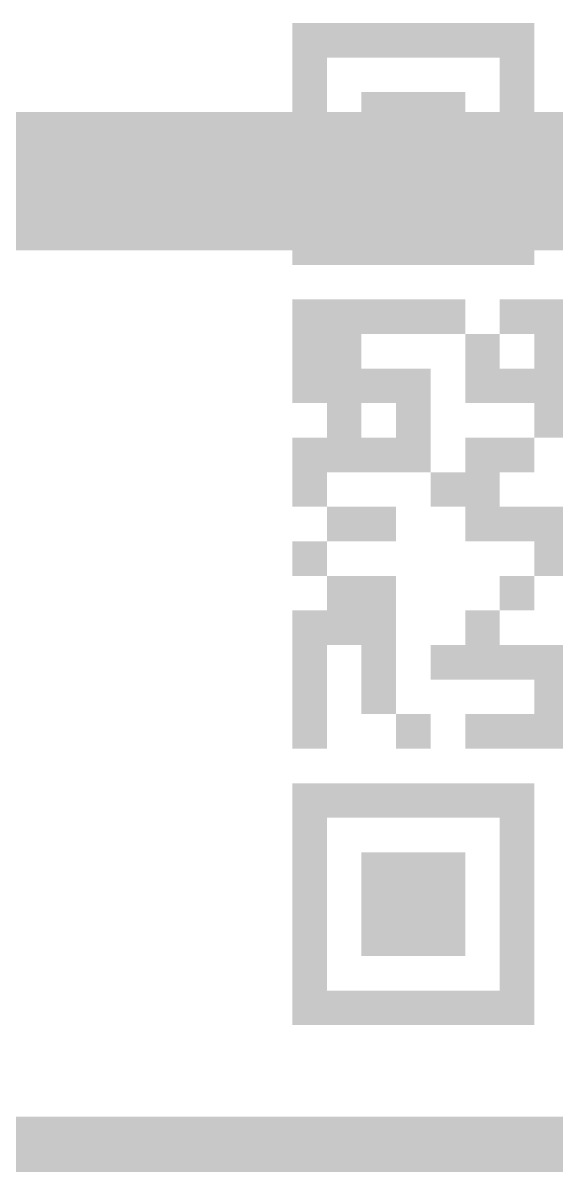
# Model space of a CAD drawing. Extents: x -15 to 99, y 4 to 73.
# Drawn here: x 42.46 to 46.37, y 3.61 to 12.05 of the extents above; entities that cross this region are included whole.
import ezdxf

# ---------------------------------------------------------------- set-up
doc = ezdxf.new("R2010")
doc.units = 0
for name, color, linetype in [('1', 22, 'CONTINUOUS'), ('112', 253, 'CONTINUOUS'), ('16', 175, 'CONTINUOUS'), ('20', 7, 'CONTINUOUS')]:
    doc.layers.add(name, color=color, linetype=linetype)

# ---------------------------------------------------------------- blocks, each defined once
blk = doc.blocks.new('RECT')
blk.add_solid([(-0.5, -0.5), (0.5, -0.5), (-0.5, 0.5), (0.5, 0.5)])

msp = doc.modelspace()

# ---------------------------------------------------------------- linework, layer by layer
at = {"layer": '1'}
for points, const_width in [([(56.2293, 10.8902), (15.5575, 10.8902)], 1.016), ([(5.08, 3.81), (95.25, 3.81)], 0.4064)]:
    msp.add_lwpolyline(points, dxfattribs=dict(at, const_width=const_width))
at = {"layer": '16', "const_width": 0.4064}
msp.add_lwpolyline([(5.08, 3.81), (96.52, 3.81)], dxfattribs=at)
at = {"layer": '20', "const_width": 0.254}
msp.add_lwpolyline([(5.08, 3.81), (93.98, 3.81)], dxfattribs=at)

# ---------------------------------------------------------------- block references
at = {"layer": '112', "yscale": 0.0254}
for p, xscale in [((45.3263, 12.0396), 1.778), ((45.3263, 12.0142), 1.778), ((45.3263, 11.9888), 1.778), ((45.3263, 11.9634), 1.778), ((45.3263, 11.938), 1.778), ((45.3263, 11.9126), 1.778), ((45.3263, 11.8872), 1.778), ((45.3263, 11.8618), 1.778), ((45.3263, 11.8364), 1.778), ((45.3263, 11.811), 1.778), ((44.5643, 11.7856), 0.254), ((44.5643, 11.7602), 0.254), ((44.5643, 11.7348), 0.254), ((46.0883, 11.7856), 0.254), ((46.0883, 11.7602), 0.254), ((46.0883, 11.7348), 0.254), ((44.5643, 11.7094), 0.254), ((44.5643, 11.684), 0.254), ((44.5643, 11.6586), 0.254), ((46.0883, 11.7094), 0.254), ((46.0883, 11.684), 0.254), ((46.0883, 11.6586), 0.254), ((44.5643, 11.6332), 0.254), ((44.5643, 11.6078), 0.254), ((44.5643, 11.5824), 0.254), ((46.0883, 11.6332), 0.254), ((46.0883, 11.6078), 0.254), ((46.0883, 11.5824), 0.254), ((44.5643, 11.557), 0.254), ((44.5643, 11.5316), 0.254), ((44.5643, 11.5062), 0.254), ((44.5643, 11.4808), 0.254), ((45.3263, 11.5316), 0.762), ((45.3263, 11.5062), 0.762), ((45.3263, 11.4808), 0.762), ((46.0883, 11.557), 0.254), ((46.0883, 11.5316), 0.254), ((46.0883, 11.5062), 0.254), ((46.0883, 11.4808), 0.254), ((44.5643, 11.4554), 0.254), ((44.5643, 11.43), 0.254), ((44.5643, 11.4046), 0.254), ((45.3263, 11.4554), 0.762), ((45.3263, 11.43), 0.762), ((45.3263, 11.4046), 0.762), ((46.0883, 11.4554), 0.254), ((46.0883, 11.43), 0.254), ((46.0883, 11.4046), 0.254), ((44.5643, 11.3792), 0.254), ((44.5643, 11.3538), 0.254), ((44.5643, 11.3284), 0.254), ((45.3263, 11.3792), 0.762), ((45.3263, 11.3538), 0.762), ((45.3263, 11.3284), 0.762), ((46.0883, 11.3792), 0.254), ((46.0883, 11.3538), 0.254), ((46.0883, 11.3284), 0.254), ((44.5643, 11.303), 0.254), ((44.5643, 11.2776), 0.254), ((44.5643, 11.2522), 0.254), ((44.5643, 11.2268), 0.254), ((45.3263, 11.303), 0.762), ((45.3263, 11.2776), 0.762), ((45.3263, 11.2522), 0.762), ((45.3263, 11.2268), 0.762), ((46.0883, 11.303), 0.254), ((46.0883, 11.2776), 0.254), ((46.0883, 11.2522), 0.254), ((46.0883, 11.2268), 0.254), ((44.5643, 11.2014), 0.254), ((44.5643, 11.176), 0.254), ((44.5643, 11.1506), 0.254), ((45.3263, 11.2014), 0.762), ((45.3263, 11.176), 0.762), ((45.3263, 11.1506), 0.762), ((46.0883, 11.2014), 0.254), ((46.0883, 11.176), 0.254), ((46.0883, 11.1506), 0.254), ((44.5643, 11.1252), 0.254), ((44.5643, 11.0998), 0.254), ((44.5643, 11.0744), 0.254), ((45.3263, 11.1252), 0.762), ((45.3263, 11.0998), 0.762), ((45.3263, 11.0744), 0.762), ((46.0883, 11.1252), 0.254), ((46.0883, 11.0998), 0.254), ((46.0883, 11.0744), 0.254), ((44.5643, 11.049), 0.254), ((44.5643, 11.0236), 0.254), ((44.5643, 10.9982), 0.254), ((44.5643, 10.9728), 0.254), ((45.3263, 11.049), 0.762), ((45.3263, 11.0236), 0.762), ((45.3263, 10.9982), 0.762), ((45.3263, 10.9728), 0.762), ((46.0883, 11.049), 0.254), ((46.0883, 11.0236), 0.254), ((46.0883, 10.9982), 0.254), ((46.0883, 10.9728), 0.254), ((44.5643, 10.9474), 0.254), ((44.5643, 10.922), 0.254), ((44.5643, 10.8966), 0.254), ((45.3263, 10.9474), 0.762), ((45.3263, 10.922), 0.762), ((45.3263, 10.8966), 0.762), ((46.0883, 10.9474), 0.254), ((46.0883, 10.922), 0.254), ((46.0883, 10.8966), 0.254), ((44.5643, 10.8712), 0.254), ((44.5643, 10.8458), 0.254), ((44.5643, 10.8204), 0.254), ((45.3263, 10.8712), 0.762), ((45.3263, 10.8458), 0.762), ((45.3263, 10.8204), 0.762), ((46.0883, 10.8712), 0.254), ((46.0883, 10.8458), 0.254), ((46.0883, 10.8204), 0.254), ((44.5643, 10.795), 0.254), ((44.5643, 10.7696), 0.254), ((44.5643, 10.7442), 0.254), ((44.5643, 10.7188), 0.254), ((45.3263, 10.795), 0.762), ((46.0883, 10.795), 0.254), ((46.0883, 10.7696), 0.254), ((46.0883, 10.7442), 0.254), ((46.0883, 10.7188), 0.254), ((44.5643, 10.6934), 0.254), ((44.5643, 10.668), 0.254), ((44.5643, 10.6426), 0.254), ((46.0883, 10.6934), 0.254), ((46.0883, 10.668), 0.254), ((46.0883, 10.6426), 0.254), ((44.5643, 10.6172), 0.254), ((44.5643, 10.5918), 0.254), ((44.5643, 10.5664), 0.254), ((46.0883, 10.6172), 0.254), ((46.0883, 10.5918), 0.254), ((46.0883, 10.5664), 0.254), ((44.5643, 10.541), 0.254), ((45.3263, 10.5156), 1.778), ((45.3263, 10.4902), 1.778), ((45.3263, 10.4648), 1.778), ((46.0883, 10.541), 0.254), ((45.3263, 10.4394), 1.778), ((45.3263, 10.414), 1.778), ((45.3263, 10.3886), 1.778), ((45.3263, 10.3632), 1.778), ((45.3263, 10.3378), 1.778), ((45.3263, 10.3124), 1.778), ((45.3263, 10.287), 1.778), ((45.0723, 10.0076), 1.27), ((45.0723, 9.9822), 1.27), ((45.0723, 9.9568), 1.27), ((47.2313, 10.0076), 2.54), ((47.2313, 9.9822), 2.54), ((47.2313, 9.9568), 2.54), ((45.0723, 9.9314), 1.27), ((45.0723, 9.906), 1.27), ((45.0723, 9.8806), 1.27), ((47.2313, 9.9314), 2.54), ((47.2313, 9.906), 2.54), ((47.2313, 9.8806), 2.54), ((45.0723, 9.8552), 1.27), ((45.0723, 9.8298), 1.27), ((45.0723, 9.8044), 1.27), ((47.2313, 9.8552), 2.54), ((47.2313, 9.8298), 2.54), ((47.2313, 9.8044), 2.54), ((45.0723, 9.779), 1.27), ((44.6913, 9.7536), 0.508), ((44.6913, 9.7282), 0.508), ((44.6913, 9.7028), 0.508), ((45.8343, 9.7536), 0.254), ((45.8343, 9.7282), 0.254), ((45.8343, 9.7028), 0.254), ((47.2313, 9.779), 2.54), ((46.5963, 9.7536), 0.762), ((46.5963, 9.7282), 0.762), ((46.5963, 9.7028), 0.762), ((44.6913, 9.6774), 0.508), ((44.6913, 9.652), 0.508), ((44.6913, 9.6266), 0.508), ((45.8343, 9.6774), 0.254), ((45.8343, 9.652), 0.254), ((45.8343, 9.6266), 0.254), ((46.5963, 9.6774), 0.762), ((46.5963, 9.652), 0.762), ((46.5963, 9.6266), 0.762), ((44.6913, 9.6012), 0.508), ((44.6913, 9.5758), 0.508), ((44.6913, 9.5504), 0.508), ((45.8343, 9.6012), 0.254), ((45.8343, 9.5758), 0.254), ((45.8343, 9.5504), 0.254), ((46.5963, 9.6012), 0.762), ((46.5963, 9.5758), 0.762), ((46.5963, 9.5504), 0.762), ((44.6913, 9.525), 0.508), ((44.9453, 9.4996), 1.016), ((44.9453, 9.4742), 1.016), ((44.9453, 9.4488), 1.016), ((45.8343, 9.525), 0.254), ((46.0883, 9.4996), 0.762), ((46.0883, 9.4742), 0.762), ((46.0883, 9.4488), 0.762), ((46.5963, 9.525), 0.762), ((44.9453, 9.4234), 1.016), ((44.9453, 9.398), 1.016), ((44.9453, 9.3726), 1.016), ((46.0883, 9.4234), 0.762), ((46.0883, 9.398), 0.762), ((46.0883, 9.3726), 0.762), ((44.9453, 9.3472), 1.016), ((44.9453, 9.3218), 1.016), ((44.9453, 9.2964), 1.016), ((46.0883, 9.3472), 0.762), ((46.0883, 9.3218), 0.762), ((46.0883, 9.2964), 0.762), ((44.9453, 9.271), 1.016), ((44.8183, 9.2456), 0.254), ((44.8183, 9.2202), 0.254), ((44.8183, 9.1948), 0.254), ((45.3263, 9.2456), 0.254), ((45.3263, 9.2202), 0.254), ((45.3263, 9.1948), 0.254), ((46.0883, 9.271), 0.762), ((46.7233, 9.2456), 1.016), ((46.7233, 9.2202), 1.016), ((46.7233, 9.1948), 1.016), ((44.8183, 9.1694), 0.254), ((44.8183, 9.144), 0.254), ((44.8183, 9.1186), 0.254), ((45.3263, 9.1694), 0.254), ((45.3263, 9.144), 0.254), ((45.3263, 9.1186), 0.254), ((46.7233, 9.1694), 1.016), ((46.7233, 9.144), 1.016), ((46.7233, 9.1186), 1.016), ((44.8183, 9.0932), 0.254), ((44.8183, 9.0678), 0.254), ((44.8183, 9.0424), 0.254), ((45.3263, 9.0932), 0.254), ((45.3263, 9.0678), 0.254), ((45.3263, 9.0424), 0.254), ((46.7233, 9.0932), 1.016), ((46.7233, 9.0678), 1.016), ((46.7233, 9.0424), 1.016), ((44.9453, 8.9916), 1.016), ((44.9453, 8.9662), 1.016), ((44.9453, 8.9408), 1.016), ((44.8183, 9.017), 0.254), ((45.3263, 9.017), 0.254), ((45.9613, 8.9916), 0.508), ((45.9613, 8.9662), 0.508), ((45.9613, 8.9408), 0.508), ((46.7233, 9.017), 1.016), ((44.9453, 8.9154), 1.016), ((44.9453, 8.89), 1.016), ((44.9453, 8.8646), 1.016), ((45.9613, 8.9154), 0.508), ((45.9613, 8.89), 0.508), ((45.9613, 8.8646), 0.508), ((44.9453, 8.8392), 1.016), ((44.9453, 8.8138), 1.016), ((44.9453, 8.7884), 1.016), ((45.9613, 8.8392), 0.508), ((45.9613, 8.8138), 0.508), ((45.9613, 8.7884), 0.508), ((44.9453, 8.763), 1.016), ((44.5643, 8.7376), 0.254), ((44.5643, 8.7122), 0.254), ((44.5643, 8.6868), 0.254), ((45.7073, 8.7376), 0.508), ((45.7073, 8.7122), 0.508), ((45.7073, 8.6868), 0.508), ((45.9613, 8.763), 0.508), ((44.5643, 8.6614), 0.254), ((44.5643, 8.636), 0.254), ((44.5643, 8.6106), 0.254), ((45.7073, 8.6614), 0.508), ((45.7073, 8.636), 0.508), ((45.7073, 8.6106), 0.508), ((44.5643, 8.5852), 0.254), ((44.5643, 8.5598), 0.254), ((44.5643, 8.5344), 0.254), ((45.7073, 8.5852), 0.508), ((45.7073, 8.5598), 0.508), ((45.7073, 8.5344), 0.508), ((44.5643, 8.509), 0.254), ((44.9453, 8.4836), 0.508), ((44.9453, 8.4582), 0.508), ((44.9453, 8.4328), 0.508), ((45.7073, 8.509), 0.508), ((46.0883, 8.4836), 0.762), ((46.0883, 8.4582), 0.762), ((46.0883, 8.4328), 0.762), ((44.9453, 8.4074), 0.508), ((44.9453, 8.382), 0.508), ((44.9453, 8.3566), 0.508), ((46.0883, 8.4074), 0.762), ((46.0883, 8.382), 0.762), ((46.0883, 8.3566), 0.762), ((44.9453, 8.3312), 0.508), ((44.9453, 8.3058), 0.508), ((44.9453, 8.2804), 0.508), ((46.0883, 8.3312), 0.762), ((46.0883, 8.3058), 0.762), ((46.0883, 8.2804), 0.762), ((44.5643, 8.2296), 0.254), ((44.5643, 8.2042), 0.254), ((44.9453, 8.255), 0.508), ((46.0883, 8.255), 0.762), ((46.3423, 8.2296), 0.254), ((46.3423, 8.2042), 0.254), ((44.5643, 8.1788), 0.254), ((44.5643, 8.1534), 0.254), ((44.5643, 8.128), 0.254), ((44.5643, 8.1026), 0.254), ((46.3423, 8.1788), 0.254), ((46.3423, 8.1534), 0.254), ((46.3423, 8.128), 0.254), ((46.3423, 8.1026), 0.254), ((44.5643, 8.0772), 0.254), ((44.5643, 8.0518), 0.254), ((44.5643, 8.0264), 0.254), ((46.3423, 8.0772), 0.254), ((46.3423, 8.0518), 0.254), ((46.3423, 8.0264), 0.254), ((44.5643, 8.001), 0.254), ((44.9453, 7.9756), 0.508), ((44.9453, 7.9502), 0.508), ((46.0883, 7.9756), 0.254), ((46.0883, 7.9502), 0.254), ((46.3423, 8.001), 0.254), ((44.9453, 7.9248), 0.508), ((44.9453, 7.8994), 0.508), ((44.9453, 7.874), 0.508), ((44.9453, 7.8486), 0.508), ((46.0883, 7.9248), 0.254), ((46.0883, 7.8994), 0.254), ((46.0883, 7.874), 0.254), ((46.0883, 7.8486), 0.254), ((44.9453, 7.8232), 0.508), ((44.9453, 7.7978), 0.508), ((44.9453, 7.7724), 0.508), ((46.0883, 7.8232), 0.254), ((46.0883, 7.7978), 0.254), ((46.0883, 7.7724), 0.254), ((44.8183, 7.7216), 0.762), ((44.8183, 7.6962), 0.762), ((44.9453, 7.747), 0.508), ((45.8343, 7.7216), 0.254), ((45.8343, 7.6962), 0.254), ((46.0883, 7.747), 0.254), ((44.8183, 7.6708), 0.762), ((44.8183, 7.6454), 0.762), ((44.8183, 7.62), 0.762), ((44.8183, 7.5946), 0.762), ((45.8343, 7.6708), 0.254), ((45.8343, 7.6454), 0.254), ((45.8343, 7.62), 0.254), ((45.8343, 7.5946), 0.254), ((44.8183, 7.5692), 0.762), ((44.8183, 7.5438), 0.762), ((44.8183, 7.5184), 0.762), ((45.8343, 7.5692), 0.254), ((45.8343, 7.5438), 0.254), ((45.8343, 7.5184), 0.254), ((44.8183, 7.493), 0.762), ((44.5643, 7.4676), 0.254), ((44.5643, 7.4422), 0.254), ((45.0723, 7.4676), 0.254), ((45.0723, 7.4422), 0.254), ((46.3423, 7.4676), 1.778), ((46.3423, 7.4422), 1.778), ((45.8343, 7.493), 0.254), ((44.5643, 7.4168), 0.254), ((44.5643, 7.3914), 0.254), ((44.5643, 7.366), 0.254), ((44.5643, 7.3406), 0.254), ((45.0723, 7.4168), 0.254), ((45.0723, 7.3914), 0.254), ((45.0723, 7.366), 0.254), ((45.0723, 7.3406), 0.254), ((46.3423, 7.4168), 1.778), ((46.3423, 7.3914), 1.778), ((46.3423, 7.366), 1.778), ((46.3423, 7.3406), 1.778), ((44.5643, 7.3152), 0.254), ((44.5643, 7.2898), 0.254), ((44.5643, 7.2644), 0.254), ((45.0723, 7.3152), 0.254), ((45.0723, 7.2898), 0.254), ((45.0723, 7.2644), 0.254), ((46.3423, 7.3152), 1.778), ((46.3423, 7.2898), 1.778), ((46.3423, 7.2644), 1.778), ((44.5643, 7.239), 0.254), ((44.5643, 7.2136), 0.254), ((44.5643, 7.1882), 0.254), ((45.0723, 7.239), 0.254), ((45.0723, 7.2136), 0.254), ((45.0723, 7.1882), 0.254), ((46.3423, 7.239), 1.778), ((46.4693, 7.2136), 0.508), ((46.4693, 7.1882), 0.508), ((44.5643, 7.1628), 0.254), ((44.5643, 7.1374), 0.254), ((44.5643, 7.112), 0.254), ((44.5643, 7.0866), 0.254), ((45.0723, 7.1628), 0.254), ((45.0723, 7.1374), 0.254), ((45.0723, 7.112), 0.254), ((45.0723, 7.0866), 0.254), ((46.4693, 7.1628), 0.508), ((46.4693, 7.1374), 0.508), ((46.4693, 7.112), 0.508), ((46.4693, 7.0866), 0.508), ((44.5643, 7.0612), 0.254), ((44.5643, 7.0358), 0.254), ((44.5643, 7.0104), 0.254), ((45.0723, 7.0612), 0.254), ((45.0723, 7.0358), 0.254), ((45.0723, 7.0104), 0.254), ((46.4693, 7.0612), 0.508), ((46.4693, 7.0358), 0.508), ((46.4693, 7.0104), 0.508), ((44.5643, 6.985), 0.254), ((44.5643, 6.9596), 0.254), ((44.5643, 6.9342), 0.254), ((45.0723, 6.985), 0.254), ((45.3263, 6.9596), 0.254), ((45.3263, 6.9342), 0.254), ((46.4693, 6.9596), 1.524), ((46.4693, 6.9342), 1.524), ((46.4693, 6.985), 0.508), ((44.5643, 6.9088), 0.254), ((44.5643, 6.8834), 0.254), ((44.5643, 6.858), 0.254), ((44.5643, 6.8326), 0.254), ((45.3263, 6.9088), 0.254), ((45.3263, 6.8834), 0.254), ((45.3263, 6.858), 0.254), ((45.3263, 6.8326), 0.254), ((46.4693, 6.9088), 1.524), ((46.4693, 6.8834), 1.524), ((46.4693, 6.858), 1.524), ((46.4693, 6.8326), 1.524), ((44.5643, 6.8072), 0.254), ((44.5643, 6.7818), 0.254), ((44.5643, 6.7564), 0.254), ((45.3263, 6.8072), 0.254), ((45.3263, 6.7818), 0.254), ((45.3263, 6.7564), 0.254), ((46.4693, 6.8072), 1.524), ((46.4693, 6.7818), 1.524), ((46.4693, 6.7564), 1.524), ((44.5643, 6.731), 0.254), ((45.3263, 6.731), 0.254), ((46.4693, 6.731), 1.524), ((45.3263, 6.4516), 1.778), ((45.3263, 6.4262), 1.778), ((45.3263, 6.4008), 1.778), ((45.3263, 6.3754), 1.778), ((45.3263, 6.35), 1.778), ((45.3263, 6.3246), 1.778), ((45.3263, 6.2992), 1.778), ((45.3263, 6.2738), 1.778), ((45.3263, 6.2484), 1.778), ((45.3263, 6.223), 1.778), ((44.5643, 6.1976), 0.254), ((44.5643, 6.1722), 0.254), ((46.0883, 6.1976), 0.254), ((46.0883, 6.1722), 0.254), ((44.5643, 6.1468), 0.254), ((44.5643, 6.1214), 0.254), ((44.5643, 6.096), 0.254), ((44.5643, 6.0706), 0.254), ((46.0883, 6.1468), 0.254), ((46.0883, 6.1214), 0.254), ((46.0883, 6.096), 0.254), ((46.0883, 6.0706), 0.254), ((44.5643, 6.0452), 0.254), ((44.5643, 6.0198), 0.254), ((44.5643, 5.9944), 0.254), ((46.0883, 6.0452), 0.254), ((46.0883, 6.0198), 0.254), ((46.0883, 5.9944), 0.254), ((44.5643, 5.969), 0.254), ((44.5643, 5.9436), 0.254), ((44.5643, 5.9182), 0.254), ((45.3263, 5.9436), 0.762), ((45.3263, 5.9182), 0.762), ((46.0883, 5.969), 0.254), ((46.0883, 5.9436), 0.254), ((46.0883, 5.9182), 0.254), ((44.5643, 5.8928), 0.254), ((44.5643, 5.8674), 0.254), ((44.5643, 5.842), 0.254), ((44.5643, 5.8166), 0.254), ((45.3263, 5.8928), 0.762), ((45.3263, 5.8674), 0.762), ((45.3263, 5.842), 0.762), ((45.3263, 5.8166), 0.762), ((46.0883, 5.8928), 0.254), ((46.0883, 5.8674), 0.254), ((46.0883, 5.842), 0.254), ((46.0883, 5.8166), 0.254), ((44.5643, 5.7912), 0.254), ((44.5643, 5.7658), 0.254), ((44.5643, 5.7404), 0.254), ((45.3263, 5.7912), 0.762), ((45.3263, 5.7658), 0.762), ((45.3263, 5.7404), 0.762), ((46.0883, 5.7912), 0.254), ((46.0883, 5.7658), 0.254), ((46.0883, 5.7404), 0.254), ((44.5643, 5.715), 0.254), ((44.5643, 5.6896), 0.254), ((44.5643, 5.6642), 0.254), ((45.3263, 5.715), 0.762), ((45.3263, 5.6896), 0.762), ((45.3263, 5.6642), 0.762), ((46.0883, 5.715), 0.254), ((46.0883, 5.6896), 0.254), ((46.0883, 5.6642), 0.254), ((44.5643, 5.6388), 0.254), ((44.5643, 5.6134), 0.254), ((44.5643, 5.588), 0.254), ((44.5643, 5.5626), 0.254), ((45.3263, 5.6388), 0.762), ((45.3263, 5.6134), 0.762), ((45.3263, 5.588), 0.762), ((45.3263, 5.5626), 0.762), ((46.0883, 5.6388), 0.254), ((46.0883, 5.6134), 0.254), ((46.0883, 5.588), 0.254), ((46.0883, 5.5626), 0.254), ((44.5643, 5.5372), 0.254), ((44.5643, 5.5118), 0.254), ((44.5643, 5.4864), 0.254), ((45.3263, 5.5372), 0.762), ((45.3263, 5.5118), 0.762), ((45.3263, 5.4864), 0.762), ((46.0883, 5.5372), 0.254), ((46.0883, 5.5118), 0.254), ((46.0883, 5.4864), 0.254), ((44.5643, 5.461), 0.254), ((44.5643, 5.4356), 0.254), ((44.5643, 5.4102), 0.254), ((45.3263, 5.461), 0.762), ((45.3263, 5.4356), 0.762), ((45.3263, 5.4102), 0.762), ((46.0883, 5.461), 0.254), ((46.0883, 5.4356), 0.254), ((46.0883, 5.4102), 0.254), ((44.5643, 5.3848), 0.254), ((44.5643, 5.3594), 0.254), ((44.5643, 5.334), 0.254), ((44.5643, 5.3086), 0.254), ((45.3263, 5.3848), 0.762), ((45.3263, 5.3594), 0.762), ((45.3263, 5.334), 0.762), ((45.3263, 5.3086), 0.762), ((46.0883, 5.3848), 0.254), ((46.0883, 5.3594), 0.254), ((46.0883, 5.334), 0.254), ((46.0883, 5.3086), 0.254), ((44.5643, 5.2832), 0.254), ((44.5643, 5.2578), 0.254), ((44.5643, 5.2324), 0.254), ((45.3263, 5.2832), 0.762), ((45.3263, 5.2578), 0.762), ((45.3263, 5.2324), 0.762), ((46.0883, 5.2832), 0.254), ((46.0883, 5.2578), 0.254), ((46.0883, 5.2324), 0.254), ((44.5643, 5.207), 0.254), ((44.5643, 5.1816), 0.254), ((44.5643, 5.1562), 0.254), ((45.3263, 5.207), 0.762), ((46.0883, 5.207), 0.254), ((46.0883, 5.1816), 0.254), ((46.0883, 5.1562), 0.254), ((44.5643, 5.1308), 0.254), ((44.5643, 5.1054), 0.254), ((44.5643, 5.08), 0.254), ((46.0883, 5.1308), 0.254), ((46.0883, 5.1054), 0.254), ((46.0883, 5.08), 0.254), ((44.5643, 5.0546), 0.254), ((44.5643, 5.0292), 0.254), ((44.5643, 5.0038), 0.254), ((44.5643, 4.9784), 0.254), ((46.0883, 5.0546), 0.254), ((46.0883, 5.0292), 0.254), ((46.0883, 5.0038), 0.254), ((46.0883, 4.9784), 0.254), ((44.5643, 4.953), 0.254), ((45.3263, 4.9276), 1.778), ((45.3263, 4.9022), 1.778), ((46.0883, 4.953), 0.254), ((45.3263, 4.8768), 1.778), ((45.3263, 4.8514), 1.778), ((45.3263, 4.826), 1.778), ((45.3263, 4.8006), 1.778), ((45.3263, 4.7752), 1.778), ((45.3263, 4.7498), 1.778), ((45.3263, 4.7244), 1.778), ((45.3263, 4.699), 1.778)]:
    msp.add_blockref('RECT', p, dxfattribs=dict(at, xscale=xscale))

doc.saveas('drawing.dxf')
